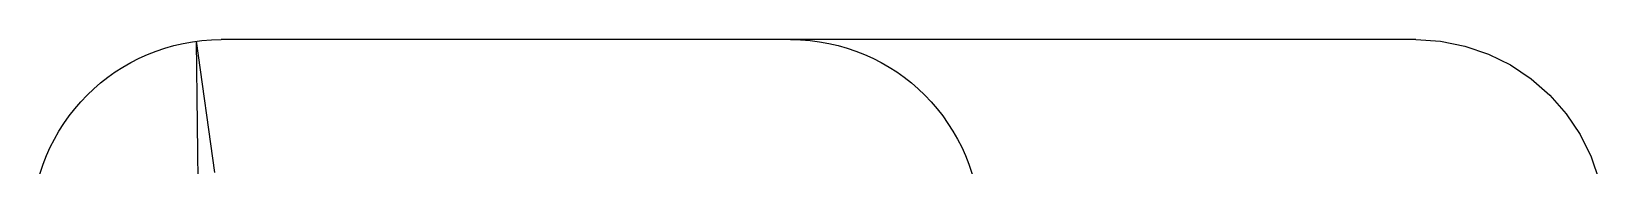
# Model space of a CAD drawing. Header units: millimetres. Extents: x -658 to 1307, y -81 to 472.
# Drawn here: x 369.78 to 394.66, y 97.72 to 99.7 of the extents above; entities that cross this region are included whole.
import ezdxf

# ---------------------------------------------------------------- set-up
doc = ezdxf.new("R2010")
doc.units = ezdxf.units.MM
doc.layers.get('0').update_dxf_attribs({"true_color": 0xffffff})

# ---------------------------------------------------------------- blocks, each defined once
blk = doc.blocks.new('frame_v_2_5_1')
for p, q in [((22.24, 996, 82), (22.24, 996, 162)), ((29, 738.73, 162.01), (26.08, 996.77, 162)), ((29, 976.03, 162.01), (26.08, 996.77, 162)), ((26.08, 996.77, 82), (26.08, 996.77, 162)), ((120, 997.03, 82), (30, 997.03, 82)), ((30, 997.03, 82), (30, 997.03, 162)), ((218.82, 997.03, 162), (30, 997.03, 162)), ((218.82, 997.03, 127.01), (120, 997.03, 127)), ((120, 997.03, 82), (120, 997.03, 127)), ((123.92, 996.77, 82), (123.92, 996.77, 127)), ((127.76, 996, 82), (127.76, 996, 127)), ((218.82, 997.03, 127.01), (218.82, 997.03, 162)), ((222.74, 996.77, 127.01), (222.74, 996.77, 162)), ((226.59, 996, 127.01), (226.59, 996, 162)), ((15, 993.01, 82), (15, 993.01, 162)), ((18.52, 994.74, 82), (18.52, 994.74, 162)), ((131.48, 994.74, 82), (131.48, 994.74, 127)), ((135, 993.01, 82), (135, 993.01, 127)), ((230.3, 994.74, 127.01), (230.3, 994.74, 162)), ((233.82, 993.01, 127.01), (233.82, 993.01, 162)), ((11.74, 990.83, 82), (11.74, 990.83, 162)), ((138.26, 990.83, 82), (138.26, 990.83, 127)), ((237.08, 990.83, 127.01), (237.08, 990.83, 162)), ((8.79, 988.24, 82), (8.79, 988.24, 162)), ((141.21, 988.24, 82), (141.21, 988.24, 127)), ((240.03, 988.24, 127.01), (240.03, 988.24, 162)), ((6.2, 985.29, 82), (6.2, 985.29, 162)), ((143.8, 985.29, 82), (143.8, 985.29, 127)), ((242.62, 985.29, 127.01), (242.62, 985.29, 162)), ((4.02, 982.03, 82), (4.02, 982.03, 162)), ((145.98, 982.03, 82), (145.98, 982.03, 127)), ((244.8, 982.03, 127.01), (244.8, 982.03, 162)), ((2.28, 978.51, 82), (2.28, 978.51, 162)), ((147.72, 978.51, 82), (147.72, 978.51, 127)), ((246.54, 978.51, 127.01), (246.54, 978.51, 162))]:
    blk.add_line(p, q)
for points in [[(218.82, 997.03, 127.01), (222.74, 996.77, 127.01), (226.59, 996, 127.01), (230.3, 994.74, 127.01), (233.82, 993.01, 127.01), (237.08, 990.83, 127.01), (240.03, 988.24, 127.01), (242.62, 985.29, 127.01), (244.8, 982.03, 127.01), (246.54, 978.51, 127.01), (247.8, 974.79, 127.01), (248.56, 970.94, 127.01), (248.82, 967.03, 127.01)], [(218.82, 997.03, 162), (222.74, 996.77, 162), (226.59, 996, 162), (230.3, 994.74, 162), (233.82, 993.01, 162), (237.08, 990.83, 162), (240.03, 988.24, 162), (242.62, 985.29, 162), (244.8, 982.03, 162), (246.54, 978.51, 162), (247.8, 974.79, 162), (248.56, 970.94, 162), (248.82, 967.03, 162)]]:
    blk.add_polyline3d(points)
at = {"extrusion": (-1.50398e-15, -1.80957e-29, -1)}
blk.add_arc((-30, 967.03, -162), 30, 360, 90, dxfattribs=at)
at = {"extrusion": (6.8039e-44, 2.82745e-30, -1)}
blk.add_arc((-30, 967.03, -82), 30, 0, 90, dxfattribs=at)
at = {"extrusion": (-5.04871e-28, -1.21491e-41, -1)}
blk.add_arc((-120, 967.03, -127), 30, 90, 180, dxfattribs=at)
at = {"extrusion": (-5.04871e-28, -2.42981e-41, -1)}
blk.add_arc((-120, 967.03, -82), 30, 90, 180, dxfattribs=at)

msp = doc.modelspace()

# ---------------------------------------------------------------- block references
at = {"xscale": 0.1, "yscale": 0.1, "zscale": 0.1}
msp.add_blockref('frame_v_2_5_1', (369.783, 0, -0.001), dxfattribs=at)

doc.saveas('drawing.dxf')
